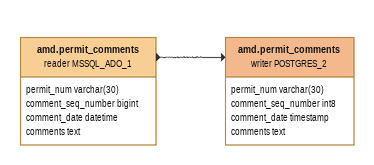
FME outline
amd.permit_comments (reader MSSQL_ADO_1)
    attributes: permit_num varchar(30), comment_seq_number bigint, comment_date datetime, comments text
    -> amd.permit_comments (writer POSTGRES_2)
amd.permit_comments (writer POSTGRES_2)
    attributes: permit_num varchar(30), comment_seq_number int8, comment_date timestamp, comments text
